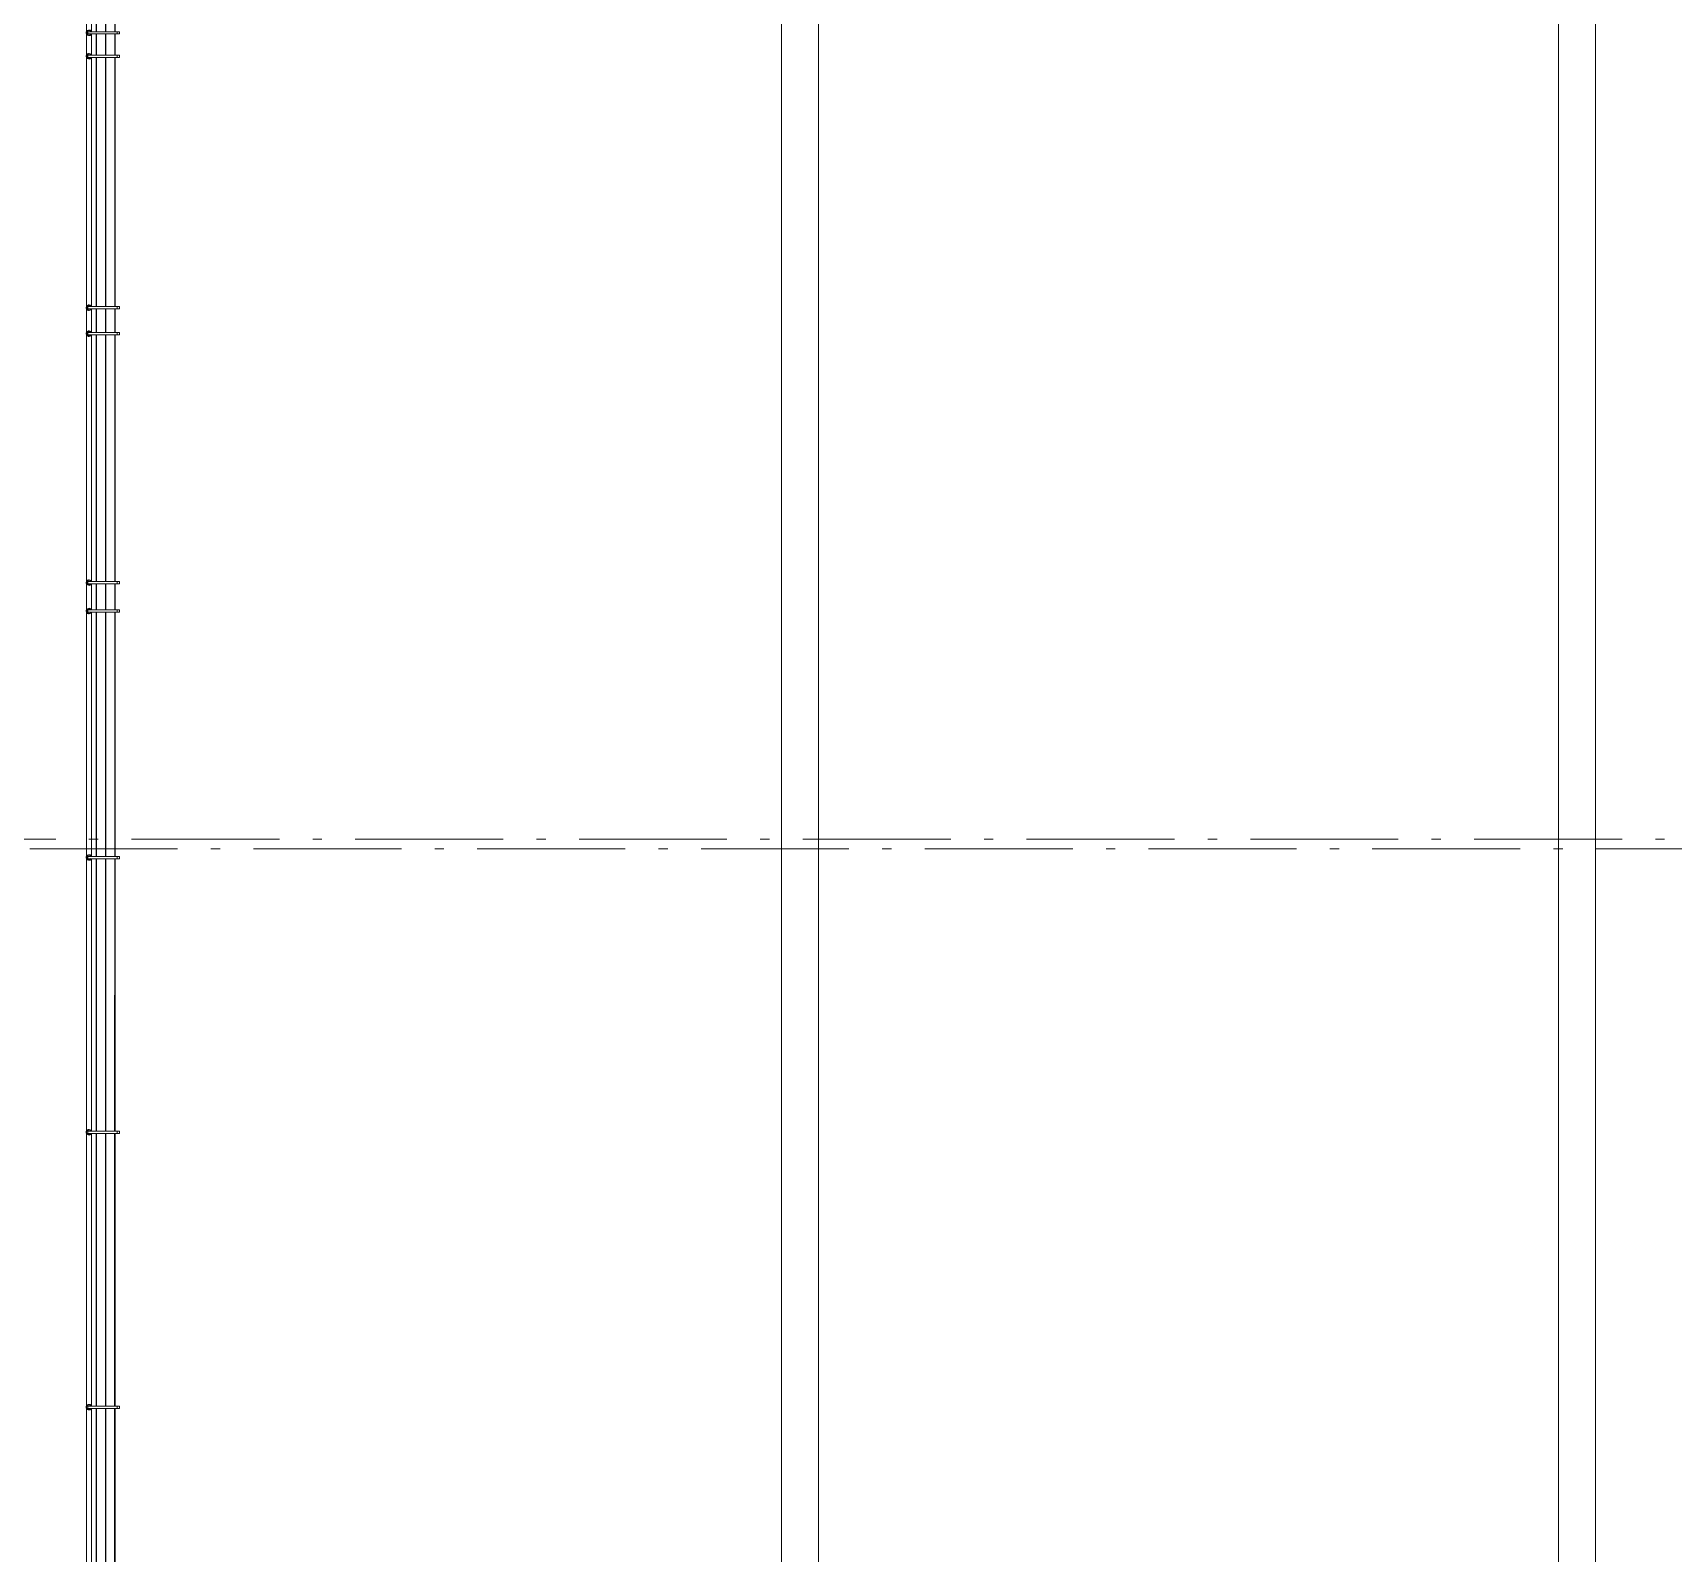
# Model space of a CAD drawing. Header units: metres. Extents: x -55 to 260, y -121 to 64.
# Drawn here: x -33.79 to -16.05, y -7.62 to 8.82 of the extents above; entities that cross this region are included whole.
import ezdxf

# ---------------------------------------------------------------- set-up
doc = ezdxf.new("R2010")
doc.units = ezdxf.units.M
doc.linetypes.add('01_Grid', pattern=[2.32, 1.6, -0.36, 0, -0.36])
for name, color, linetype, lineweight in [('0-1', 7, 'Continuous', 5), ('03EJES-1', 1, '01_Grid', 5), ('46BANQ-1', 253, 'Continuous', 5), ('55BARANDAL-1', 253, 'Continuous', 5), ('70LINEA-1', 254, 'Continuous', 5)]:
    doc.layers.add(name, color=color, linetype=linetype, lineweight=lineweight)

# ---------------------------------------------------------------- blocks, each defined once
blk = doc.blocks.new('Railing - Wire Post - Chainlink 2-V248-A1 _ A700')
at = {"layer": '55BARANDAL-1'}
for p, q in [((-0.331, 0.013), (-0.331, -0.012)), ((-0.331, 0.013), (-0.317, 0.013)), ((-0.317, 0.013), (-0.311, 0.013)), ((-0.311, 0.013), (-0.304, 0.013)), ((-0.304, 0.013), (-0.304, -0.012)), ((0.013, 0.013), (-0.304, 0.013)), ((0.013, -0.012), (0.013, 0.013)), ((-0.331, -0.012), (-0.317, -0.012)), ((-0.317, -0.012), (-0.311, -0.012)), ((-0.311, -0.012), (-0.304, -0.012)), ((0.013, -0.012), (-0.304, -0.012))]:
    blk.add_line(p, q, dxfattribs=at)
for radius, start, end in [(0.0301, 206.3748, 2.2872), (0.0301, 206.3748, 2.2872), (0.0301, 2.2872, 148.7371), (0.0301, 2.2872, 148.7371), (0.0251, 0, 150), (0.0251, 0, 150), (0.0251, 210, 0), (0.0251, 210, 0), (0.0251, 90, 148.3274), (0.0251, 270, 90), (0.0301, 336.8856, 2.2872), (0.0301, 336.8856, 2.2872), (0.0301, 336.8856, 2.2872), (0.0301, 336.8856, 2.2872), (0.0301, 336.8856, 2.2872), (0.0301, 336.8856, 2.2872), (0.0301, 336.8856, 2.2872), (0.0301, 336.8856, 2.2872), (0.0301, 336.8856, 2.2872), (0.0301, 336.8856, 2.2872), (0.0301, 2.2872, 16.9322), (0.0301, 2.2872, 16.9322), (0.0301, 2.2872, 16.9322), (0.0301, 2.2872, 16.9322), (0.0301, 2.2872, 16.9322), (0.0301, 2.2872, 16.9322), (0.0301, 2.2872, 16.9322), (0.0301, 2.2872, 16.9322), (0.0301, 2.2872, 16.9322), (0.0301, 2.2872, 16.9322), (0.0251, 211.6726, 270)]:
    blk.add_arc((0, 0), radius, start, end, dxfattribs=at)
blk = doc.blocks.new('Railing - Wire Post - Chainlink 2-V250-A1 _ A700')
at = {"layer": '55BARANDAL-1'}
for p, q in [((-0.331, 0.013), (-0.331, -0.013)), ((-0.331, 0.013), (-0.317, 0.013)), ((-0.317, 0.013), (-0.311, 0.013)), ((-0.311, 0.013), (-0.304, 0.013)), ((-0.304, 0.013), (-0.304, -0.013)), ((0.013, 0.013), (-0.304, 0.013)), ((0.013, -0.013), (0.013, 0.013)), ((-0.331, -0.013), (-0.317, -0.013)), ((-0.317, -0.013), (-0.311, -0.013)), ((-0.311, -0.013), (-0.304, -0.013)), ((0.013, -0.013), (-0.304, -0.013))]:
    blk.add_line(p, q, dxfattribs=at)
for radius, start, end in [(0.0301, 206.3748, 2.2872), (0.0301, 206.3748, 2.2872), (0.0301, 2.2872, 148.7371), (0.0301, 2.2872, 148.7371), (0.0251, 0, 150), (0.0251, 90, 150), (0.0251, 210, 0), (0.0251, 90, 148.3274), (0.0251, 270, 90), (0.0251, 0, 75), (0.0251, 285, 0), (0.0301, 336.8856, 2.2872), (0.0301, 336.8856, 2.2872), (0.0301, 336.8856, 2.2872), (0.0301, 336.8856, 2.2872), (0.0301, 336.8856, 2.2872), (0.0301, 336.8856, 2.2872), (0.0301, 336.8856, 2.2872), (0.0301, 336.8856, 2.2872), (0.0301, 336.8856, 2.2872), (0.0301, 336.8856, 2.2872), (0.0301, 2.2872, 16.9322), (0.0301, 2.2872, 16.9322), (0.0301, 2.2872, 16.9322), (0.0301, 2.2872, 16.9322), (0.0301, 2.2872, 16.9322), (0.0301, 2.2872, 16.9322), (0.0301, 2.2872, 16.9322), (0.0301, 2.2872, 16.9322), (0.0301, 2.2872, 16.9322), (0.0301, 2.2872, 16.9322), (0.0251, 210, 270), (0.0251, 211.6726, 270)]:
    blk.add_arc((0, 0), radius, start, end, dxfattribs=at)
blk = doc.blocks.new('Railing - Railing-7508387-A1 _ A700')
at = {"layer": '55BARANDAL-1'}
for p, q in [((-33.209, 20.714), (-33.216, -101.171)), ((-33.154, 8.582), (-33.154, 8.81)), ((-33.104, 8.81), (-33.104, 8.582)), ((-33.1, 8.582), (-33.1, 8.81)), ((-33.004, 8.81), (-33.004, 8.582)), ((-33, 8.582), (-33, 8.81)), ((-32.904, 8.81), (-32.904, 8.582)), ((-32.9, 8.582), (-32.9, 8.81)), ((-33.155, 5.863), (-33.154, 8.557)), ((-33.104, 8.557), (-33.104, 5.863)), ((-33.1, 5.863), (-33.1, 8.557)), ((-33.004, 8.557), (-33.004, 5.863)), ((-33, 5.863), (-33, 8.557)), ((-32.904, 8.557), (-32.904, 5.863)), ((-32.9, 5.863), (-32.9, 8.557)), ((-33.155, 5.582), (-33.155, 5.838)), ((-33.104, 5.838), (-33.104, 5.582)), ((-33.1, 5.582), (-33.1, 5.838)), ((-33.004, 5.838), (-33.004, 5.582)), ((-33, 5.582), (-33, 5.838)), ((-32.904, 5.838), (-32.904, 5.582)), ((-32.9, 5.582), (-32.9, 5.838)), ((-33.155, 2.89), (-33.155, 5.557)), ((-33.104, 5.557), (-33.104, 2.89)), ((-33.1, 2.89), (-33.1, 5.557)), ((-33.004, 5.557), (-33.004, 2.89)), ((-33, 2.89), (-33, 5.557)), ((-32.904, 5.557), (-32.904, 2.89)), ((-32.9, 2.89), (-32.9, 5.557)), ((-33.155, 2.582), (-33.155, 2.865)), ((-33.104, 2.865), (-33.104, 2.582)), ((-33.1, 2.582), (-33.1, 2.865)), ((-33.004, 2.865), (-33.004, 2.582)), ((-33, 2.582), (-33, 2.865)), ((-32.904, 2.865), (-32.904, 2.582)), ((-32.9, 2.582), (-32.9, 2.865)), ((-33.155, -0.083), (-33.155, 2.557)), ((-33.104, 2.557), (-33.104, -0.083)), ((-33.1, -0.083), (-33.1, 2.557)), ((-33.004, 2.557), (-33.004, -0.083)), ((-33, -0.083), (-33, 2.557)), ((-32.904, 2.557), (-32.904, -0.083)), ((-32.9, -0.083), (-32.9, 2.557)), ((-33.155, -3.056), (-33.155, -0.108)), ((-33.104, -0.108), (-33.105, -3.056)), ((-33.101, -3.056), (-33.1, -0.108)), ((-33.004, -0.108), (-33.005, -3.056)), ((-33.001, -3.056), (-33, -0.108)), ((-32.904, -0.108), (-32.905, -3.056)), ((-32.901, -3.056), (-32.9, -0.108)), ((-33.155, -6.029), (-33.155, -3.081)), ((-33.105, -3.081), (-33.105, -6.029)), ((-33.101, -6.029), (-33.101, -3.081)), ((-33.005, -3.081), (-33.005, -6.029)), ((-33.001, -6.029), (-33.001, -3.081)), ((-32.905, -3.081), (-32.905, -6.029)), ((-32.901, -6.029), (-32.901, -3.081)), ((-33.155, -9.001), (-33.155, -6.054)), ((-33.105, -6.054), (-33.105, -9.001)), ((-33.101, -9.001), (-33.101, -6.054)), ((-33.005, -6.054), (-33.005, -9.001)), ((-33.001, -9.001), (-33.001, -6.054)), ((-32.905, -6.054), (-32.905, -9.001)), ((-32.901, -9.001), (-32.901, -6.054))]:
    blk.add_line(p, q, dxfattribs=at)
at = {"rotation": 179.9966738660688}
for name, p in [('Railing - Wire Post - Chainlink 2-V248-A1 _ A700', (-33.182, 8.823)), ('Railing - Wire Post - Chainlink 2-V250-A1 _ A700', (-33.182, 5.85)), ('Railing - Wire Post - Chainlink 2-V248-A1 _ A700', (-33.182, 2.877)), ('Railing - Wire Post - Chainlink 2-V248-A1 _ A700', (-33.182, -0.096)), ('Railing - Wire Post - Chainlink 2-V248-A1 _ A700', (-33.183, -3.068)), ('Railing - Wire Post - Chainlink 2-V248-A1 _ A700', (-33.183, -6.041))]:
    blk.add_blockref(name, p, dxfattribs=at)
blk = doc.blocks.new('Railing - Wire Post - Chainlink-V253-A1 _ A700')
at = {"layer": '55BARANDAL-1'}
for p, q in [((-0.331, 0.013), (-0.331, -0.012)), ((-0.331, 0.013), (-0.317, 0.013)), ((-0.317, 0.013), (-0.311, 0.013)), ((-0.311, 0.013), (-0.304, 0.013)), ((-0.304, 0.013), (-0.304, -0.012)), ((0.013, 0.013), (-0.304, 0.013)), ((0.013, -0.012), (0.013, 0.013)), ((-0.331, -0.012), (-0.317, -0.012)), ((-0.317, -0.012), (-0.311, -0.012)), ((-0.311, -0.012), (-0.304, -0.012)), ((0.013, -0.012), (-0.304, -0.012))]:
    blk.add_line(p, q, dxfattribs=at)
for radius, start, end in [(0.0301, 206.3748, 2.2872), (0.0301, 206.3748, 2.2872), (0.0301, 2.2872, 148.7371), (0.0301, 2.2872, 148.7371), (0.0251, 0, 150), (0.0251, 90, 150), (0.0251, 210, 0), (0.0251, 90, 148.3274), (0.0251, 270, 90), (0.0251, 0, 75), (0.0251, 285, 0), (0.0301, 336.8856, 2.2872), (0.0301, 336.8856, 2.2872), (0.0301, 336.8856, 2.2872), (0.0301, 336.8856, 2.2872), (0.0301, 336.8856, 2.2872), (0.0301, 336.8856, 2.2872), (0.0301, 336.8856, 2.2872), (0.0301, 336.8856, 2.2872), (0.0301, 336.8856, 2.2872), (0.0301, 336.8856, 2.2872), (0.0301, 2.2872, 16.9322), (0.0301, 2.2872, 16.9322), (0.0301, 2.2872, 16.9322), (0.0301, 2.2872, 16.9322), (0.0301, 2.2872, 16.9322), (0.0301, 2.2872, 16.9322), (0.0301, 2.2872, 16.9322), (0.0301, 2.2872, 16.9322), (0.0301, 2.2872, 16.9322), (0.0301, 2.2872, 16.9322), (0.0251, 210, 270), (0.0251, 211.6726, 270)]:
    blk.add_arc((0, 0), radius, start, end, dxfattribs=at)
blk = doc.blocks.new('Railing - Wire Post - Chainlink-V254-A1 _ A700')
at = {"layer": '55BARANDAL-1'}
for p, q in [((-0.331, 0.013), (-0.331, -0.013)), ((-0.331, 0.013), (-0.317, 0.013)), ((-0.317, 0.013), (-0.311, 0.013)), ((-0.311, 0.013), (-0.304, 0.013)), ((-0.304, 0.013), (-0.304, -0.013)), ((0.013, 0.013), (-0.304, 0.013)), ((0.013, -0.013), (0.013, 0.013)), ((-0.331, -0.013), (-0.317, -0.013)), ((-0.317, -0.013), (-0.311, -0.013)), ((-0.311, -0.013), (-0.304, -0.013)), ((0.013, -0.013), (-0.304, -0.013))]:
    blk.add_line(p, q, dxfattribs=at)
for radius, start, end in [(0.0301, 206.3748, 2.2872), (0.0301, 206.3748, 2.2872), (0.0301, 2.2872, 148.7371), (0.0301, 2.2872, 148.7371), (0.0251, 0, 150), (0.0251, 106.6162, 150), (0.0251, 210, 0), (0.0251, 90, 148.3274), (0.0251, 90, 105), (0.0251, 270, 90), (0.0251, 0, 81.5509), (0.0251, 285, 0), (0.0301, 336.8856, 2.2872), (0.0301, 336.8856, 2.2872), (0.0301, 336.8856, 2.2872), (0.0301, 336.8856, 2.2872), (0.0301, 336.8856, 2.2872), (0.0301, 336.8856, 2.2872), (0.0301, 336.8856, 2.2872), (0.0301, 336.8856, 2.2872), (0.0301, 336.8856, 2.2872), (0.0301, 336.8856, 2.2872), (0.0301, 2.2872, 16.9322), (0.0301, 2.2872, 16.9322), (0.0301, 2.2872, 16.9322), (0.0301, 2.2872, 16.9322), (0.0301, 2.2872, 16.9322), (0.0301, 2.2872, 16.9322), (0.0301, 2.2872, 16.9322), (0.0301, 2.2872, 16.9322), (0.0301, 2.2872, 16.9322), (0.0301, 2.2872, 16.9322), (0.0251, 210, 270), (0.0251, 211.6726, 270)]:
    blk.add_arc((0, 0), radius, start, end, dxfattribs=at)
blk = doc.blocks.new('Railing - Railing-7670011-A1 _ A700')
at = {"layer": '55BARANDAL-1'}
for p, q in [((-33.209, 8.569), (-33.21, 5.569)), ((-33.155, 5.863), (-33.154, 8.557)), ((-33.104, 8.557), (-33.104, 5.863)), ((-33.1, 5.863), (-33.1, 8.557)), ((-33.004, 8.557), (-33.004, 5.863)), ((-33, 5.863), (-33, 8.557)), ((-32.904, 8.557), (-32.904, 5.863)), ((-32.9, 5.863), (-32.9, 8.557)), ((-33.155, 5.582), (-33.155, 5.838)), ((-33.104, 5.838), (-33.104, 5.582)), ((-33.1, 5.582), (-33.1, 5.838)), ((-33.004, 5.838), (-33.004, 5.582)), ((-33, 5.582), (-33, 5.838)), ((-32.904, 5.838), (-32.904, 5.582)), ((-32.9, 5.582), (-32.9, 5.838))]:
    blk.add_line(p, q, dxfattribs=at)
at = {"layer": '55BARANDAL-1', "flags": 128}
for points in [[(-33.209, 8.569), (-33.208, 8.569), (-33.206, 8.569)], [(-33.206, 5.569), (-33.209, 5.569), (-33.21, 5.569)]]:
    blk.add_lwpolyline(points, dxfattribs=at)
at = {"extrusion": (0, 0, -1), "zscale": -1, "rotation": 0.003326133931232234}
for name, p in [('Railing - Wire Post - Chainlink-V253-A1 _ A700', (33.182, 8.569)), ('Railing - Wire Post - Chainlink-V254-A1 _ A700', (33.182, 5.569))]:
    blk.add_blockref(name, p, dxfattribs=at)
blk = doc.blocks.new('Railing - Wire Post - Chainlink-V255-A1 _ A700')
at = {"layer": '55BARANDAL-1'}
for p, q in [((-0.331, 0.013), (-0.331, -0.013)), ((-0.331, 0.013), (-0.317, 0.013)), ((-0.317, 0.013), (-0.311, 0.013)), ((-0.311, 0.013), (-0.304, 0.013)), ((-0.304, 0.013), (-0.304, -0.013)), ((0.013, 0.013), (-0.304, 0.013)), ((0.013, -0.013), (0.013, 0.013)), ((-0.331, -0.013), (-0.317, -0.013)), ((-0.317, -0.013), (-0.311, -0.013)), ((-0.311, -0.013), (-0.304, -0.013)), ((0.013, -0.013), (-0.304, -0.013))]:
    blk.add_line(p, q, dxfattribs=at)
for radius, start, end in [(0.0301, 206.3748, 2.2872), (0.0301, 206.3748, 2.2872), (0.0301, 2.2872, 148.7371), (0.0301, 2.2872, 148.7371), (0.0251, 0, 150), (0.0251, 90, 150), (0.0251, 210, 0), (0.0251, 90, 148.3274), (0.0251, 270, 90), (0.0251, 0, 75), (0.0251, 285, 0), (0.0301, 336.8856, 2.2872), (0.0301, 336.8856, 2.2872), (0.0301, 336.8856, 2.2872), (0.0301, 336.8856, 2.2872), (0.0301, 336.8856, 2.2872), (0.0301, 336.8856, 2.2872), (0.0301, 336.8856, 2.2872), (0.0301, 336.8856, 2.2872), (0.0301, 336.8856, 2.2872), (0.0301, 336.8856, 2.2872), (0.0301, 2.2872, 16.9322), (0.0301, 2.2872, 16.9322), (0.0301, 2.2872, 16.9322), (0.0301, 2.2872, 16.9322), (0.0301, 2.2872, 16.9322), (0.0301, 2.2872, 16.9322), (0.0301, 2.2872, 16.9322), (0.0301, 2.2872, 16.9322), (0.0301, 2.2872, 16.9322), (0.0301, 2.2872, 16.9322), (0.0251, 210, 270), (0.0251, 211.6726, 270)]:
    blk.add_arc((0, 0), radius, start, end, dxfattribs=at)
blk = doc.blocks.new('Railing - Railing-7670156-A1 _ A700')
at = {"layer": '55BARANDAL-1'}
for p, q in [((-33.209, 11.569), (-33.209, 8.569)), ((-33.154, 8.835), (-33.154, 11.557)), ((-33.104, 11.557), (-33.104, 8.835)), ((-33.1, 8.835), (-33.1, 11.557)), ((-33.004, 11.557), (-33.004, 8.835)), ((-33, 8.835), (-33, 11.557)), ((-32.904, 11.557), (-32.904, 8.835)), ((-32.9, 8.835), (-32.9, 11.557)), ((-33.154, 8.582), (-33.154, 8.81)), ((-33.104, 8.81), (-33.104, 8.582)), ((-33.1, 8.582), (-33.1, 8.81)), ((-33.004, 8.81), (-33.004, 8.582)), ((-33, 8.582), (-33, 8.81)), ((-32.904, 8.81), (-32.904, 8.582)), ((-32.9, 8.582), (-32.9, 8.81))]:
    blk.add_line(p, q, dxfattribs=at)
at = {"layer": '55BARANDAL-1', "flags": 128}
for points in [[(-33.209, 11.569), (-33.208, 11.569), (-33.206, 11.569)], [(-33.206, 8.569), (-33.208, 8.569), (-33.209, 8.569)]]:
    blk.add_lwpolyline(points, dxfattribs=at)
at = {"extrusion": (0, 0, -1), "zscale": -1, "rotation": 0.003326133931232234}
for name, p in [('Railing - Wire Post - Chainlink-V253-A1 _ A700', (33.182, 11.569)), ('Railing - Wire Post - Chainlink-V255-A1 _ A700', (33.182, 8.569))]:
    blk.add_blockref(name, p, dxfattribs=at)
blk = doc.blocks.new('Railing - Railing-7670190-A1 _ A700')
at = {"layer": '55BARANDAL-1'}
for p, q in [((-33.209, 8.569), (-33.21, 5.569)), ((-33.155, 5.863), (-33.154, 8.557)), ((-33.104, 8.557), (-33.104, 5.863)), ((-33.1, 5.863), (-33.1, 8.557)), ((-33.004, 8.557), (-33.004, 5.863)), ((-33, 5.863), (-33, 8.557)), ((-32.904, 8.557), (-32.904, 5.863)), ((-32.9, 5.863), (-32.9, 8.557)), ((-33.155, 5.582), (-33.155, 5.838)), ((-33.104, 5.838), (-33.104, 5.582)), ((-33.1, 5.582), (-33.1, 5.838)), ((-33.004, 5.838), (-33.004, 5.582)), ((-33, 5.582), (-33, 5.838)), ((-32.904, 5.838), (-32.904, 5.582)), ((-32.9, 5.582), (-32.9, 5.838))]:
    blk.add_line(p, q, dxfattribs=at)
at = {"layer": '55BARANDAL-1', "flags": 128}
for points in [[(-33.209, 8.569), (-33.208, 8.569), (-33.206, 8.569)], [(-33.206, 5.569), (-33.209, 5.569), (-33.21, 5.569)]]:
    blk.add_lwpolyline(points, dxfattribs=at)
at = {"extrusion": (0, 0, -1), "zscale": -1, "rotation": 0.003326133931232234}
for name, p in [('Railing - Wire Post - Chainlink-V253-A1 _ A700', (33.182, 8.569)), ('Railing - Wire Post - Chainlink-V254-A1 _ A700', (33.182, 5.569))]:
    blk.add_blockref(name, p, dxfattribs=at)
blk = doc.blocks.new('Railing - Wire Post - Chainlink-V259-A1 _ A700')
at = {"layer": '55BARANDAL-1'}
for p, q in [((-0.331, 0.012), (-0.317, 0.012)), ((-0.331, 0.012), (-0.331, -0.013)), ((-0.317, 0.012), (-0.311, 0.012)), ((-0.311, 0.012), (-0.304, 0.012)), ((-0.304, 0.012), (-0.304, -0.013)), ((0.013, 0.012), (-0.304, 0.012)), ((0.013, -0.013), (0.013, 0.012)), ((-0.331, -0.013), (-0.317, -0.013)), ((-0.317, -0.013), (-0.311, -0.013)), ((-0.311, -0.013), (-0.304, -0.013)), ((0.013, -0.013), (-0.304, -0.013))]:
    blk.add_line(p, q, dxfattribs=at)
for radius, start, end in [(0.0301, 206.3748, 2.2872), (0.0301, 206.3748, 2.2872), (0.0301, 2.2872, 148.7371), (0.0301, 2.2872, 148.7371), (0.0251, 0, 150), (0.0251, 106.6162, 150), (0.0251, 210, 0), (0.0251, 90, 148.3274), (0.0251, 90, 105), (0.0251, 270, 90), (0.0251, 0, 81.5509), (0.0251, 285, 0), (0.0301, 336.8856, 2.2872), (0.0301, 336.8856, 2.2872), (0.0301, 336.8856, 2.2872), (0.0301, 336.8856, 2.2872), (0.0301, 336.8856, 2.2872), (0.0301, 336.8856, 2.2872), (0.0301, 336.8856, 2.2872), (0.0301, 336.8856, 2.2872), (0.0301, 336.8856, 2.2872), (0.0301, 336.8856, 2.2872), (0.0301, 2.2872, 16.9322), (0.0301, 2.2872, 16.9322), (0.0301, 2.2872, 16.9322), (0.0301, 2.2872, 16.9322), (0.0301, 2.2872, 16.9322), (0.0301, 2.2872, 16.9322), (0.0301, 2.2872, 16.9322), (0.0301, 2.2872, 16.9322), (0.0301, 2.2872, 16.9322), (0.0301, 2.2872, 16.9322), (0.0251, 210, 270), (0.0251, 211.6726, 270)]:
    blk.add_arc((0, 0), radius, start, end, dxfattribs=at)
blk = doc.blocks.new('Railing - Wire Post - Chainlink-V260-A1 _ A700')
at = {"layer": '55BARANDAL-1'}
for p, q in [((-0.331, 0.013), (-0.331, -0.013)), ((-0.331, 0.013), (-0.317, 0.013)), ((-0.317, 0.013), (-0.311, 0.013)), ((-0.311, 0.013), (-0.304, 0.013)), ((-0.304, 0.013), (-0.304, -0.013)), ((0.013, 0.013), (-0.304, 0.013)), ((0.013, -0.013), (0.013, 0.013)), ((-0.331, -0.013), (-0.317, -0.013)), ((-0.317, -0.013), (-0.311, -0.013)), ((-0.311, -0.013), (-0.304, -0.013)), ((0.013, -0.013), (-0.304, -0.013))]:
    blk.add_line(p, q, dxfattribs=at)
for radius, start, end in [(0.0301, 206.3748, 2.2872), (0.0301, 206.3748, 2.2872), (0.0301, 2.2872, 148.7371), (0.0301, 2.2872, 148.7371), (0.0251, 0, 150), (0.0251, 0, 150), (0.0251, 210, 0), (0.0251, 210, 0), (0.0251, 90, 148.3274), (0.0251, 270, 90), (0.0301, 336.8856, 2.2872), (0.0301, 336.8856, 2.2872), (0.0301, 336.8856, 2.2872), (0.0301, 336.8856, 2.2872), (0.0301, 336.8856, 2.2872), (0.0301, 336.8856, 2.2872), (0.0301, 336.8856, 2.2872), (0.0301, 336.8856, 2.2872), (0.0301, 336.8856, 2.2872), (0.0301, 336.8856, 2.2872), (0.0301, 2.2872, 16.9322), (0.0301, 2.2872, 16.9322), (0.0301, 2.2872, 16.9322), (0.0301, 2.2872, 16.9322), (0.0301, 2.2872, 16.9322), (0.0301, 2.2872, 16.9322), (0.0301, 2.2872, 16.9322), (0.0301, 2.2872, 16.9322), (0.0301, 2.2872, 16.9322), (0.0301, 2.2872, 16.9322), (0.0251, 211.6726, 270)]:
    blk.add_arc((0, 0), radius, start, end, dxfattribs=at)
blk = doc.blocks.new('Railing - Railing-7670521-A1 _ A700')
at = {"layer": '55BARANDAL-1'}
for p, q in [((-33.21, 5.569), (-33.21, 2.569)), ((-33.155, 2.89), (-33.155, 5.557)), ((-33.104, 5.557), (-33.104, 2.89)), ((-33.1, 2.89), (-33.1, 5.557)), ((-33.004, 5.557), (-33.004, 2.89)), ((-33, 2.89), (-33, 5.557)), ((-32.904, 5.557), (-32.904, 2.89)), ((-32.9, 2.89), (-32.9, 5.557)), ((-33.155, 2.582), (-33.155, 2.865)), ((-33.104, 2.865), (-33.104, 2.582)), ((-33.1, 2.582), (-33.1, 2.865)), ((-33.004, 2.865), (-33.004, 2.582)), ((-33, 2.582), (-33, 2.865)), ((-32.904, 2.865), (-32.904, 2.582)), ((-32.9, 2.582), (-32.9, 2.865))]:
    blk.add_line(p, q, dxfattribs=at)
at = {"layer": '55BARANDAL-1', "flags": 128}
for points in [[(-33.21, 5.569), (-33.209, 5.569), (-33.206, 5.569)], [(-33.206, 2.569), (-33.209, 2.569), (-33.21, 2.569)]]:
    blk.add_lwpolyline(points, dxfattribs=at)
at = {"extrusion": (0, 0, -1), "zscale": -1, "rotation": 0.003326133931232234}
for name, p in [('Railing - Wire Post - Chainlink-V259-A1 _ A700', (33.182, 5.569)), ('Railing - Wire Post - Chainlink-V260-A1 _ A700', (33.182, 2.569))]:
    blk.add_blockref(name, p, dxfattribs=at)
blk = doc.blocks.new('22011_AR_rvt-1-A1 _ A700')
at = {"layer": '46BANQ-1'}
for p, q in [((-25.692, 20.749), (-25.692, -99.36)), ((-25.292, 0.34), (-25.292, 10.34)), ((-17.292, 10.34), (-17.292, 0.34)), ((-25.292, -9.66), (-25.292, 0.34)), ((-17.292, 0.34), (-17.292, -9.66))]:
    blk.add_line(p, q, dxfattribs=at)
at = {"layer": '70LINEA-1'}
blk.add_line((-16.892, -27.353), (-16.892, 20.453), dxfattribs=at)
at = {"layer": '55BARANDAL-1'}
for name in ['Railing - Railing-7508387-A1 _ A700', 'Railing - Railing-7670156-A1 _ A700', 'Railing - Railing-7670011-A1 _ A700', 'Railing - Railing-7670190-A1 _ A700', 'Railing - Railing-7670521-A1 _ A700']:
    blk.add_blockref(name, (0, 0), dxfattribs=at)
blk = doc.blocks.new('Railing - Wire Post - Chainlink 2-V633-A1 _ A700')
at = {"layer": '55BARANDAL-1'}
for p, q in [((-0.331, 0.013), (-0.331, -0.012)), ((-0.331, 0.013), (-0.323, 0.013)), ((-0.323, 0.013), (-0.317, 0.013)), ((-0.317, 0.013), (-0.311, 0.013)), ((-0.311, 0.013), (-0.304, 0.013)), ((-0.304, 0.013), (-0.304, -0.012)), ((0.013, 0.013), (-0.304, 0.013)), ((0.013, -0.012), (0.013, 0.013)), ((-0.331, -0.012), (-0.323, -0.012)), ((-0.323, -0.012), (-0.317, -0.012)), ((-0.317, -0.012), (-0.311, -0.012)), ((-0.311, -0.012), (-0.304, -0.012)), ((0.013, -0.012), (-0.304, -0.012))]:
    blk.add_line(p, q, dxfattribs=at)
for radius, start, end in [(0.0301, 206.3748, 2.2872), (0.0301, 206.3748, 2.2872), (0.0301, 2.2872, 148.7371), (0.0301, 2.2872, 148.7371), (0.0251, 0, 150), (0.0251, 0, 150), (0.0251, 210, 0), (0.0251, 210, 0), (0.0251, 90, 148.3274), (0.0251, 270, 90), (0.0301, 336.8856, 2.2872), (0.0301, 336.8856, 2.2872), (0.0301, 336.8856, 2.2872), (0.0301, 336.8856, 2.2872), (0.0301, 336.8856, 2.2872), (0.0301, 336.8856, 2.2872), (0.0301, 336.8856, 2.2872), (0.0301, 336.8856, 2.2872), (0.0301, 336.8856, 2.2872), (0.0301, 336.8856, 2.2872), (0.0301, 2.2872, 16.9322), (0.0301, 2.2872, 16.9322), (0.0301, 2.2872, 16.9322), (0.0301, 2.2872, 16.9322), (0.0301, 2.2872, 16.9322), (0.0301, 2.2872, 16.9322), (0.0301, 2.2872, 16.9322), (0.0301, 2.2872, 16.9322), (0.0301, 2.2872, 16.9322), (0.0301, 2.2872, 16.9322), (0.0251, 211.6726, 270)]:
    blk.add_arc((0, 0), radius, start, end, dxfattribs=at)
blk = doc.blocks.new('Railing - Wire Post - Chainlink 2-V635-A1 _ A700')
at = {"layer": '55BARANDAL-1'}
for p, q in [((-0.331, 0.013), (-0.331, -0.012)), ((-0.331, 0.013), (-0.323, 0.013)), ((-0.323, 0.013), (-0.317, 0.013)), ((-0.317, 0.013), (-0.311, 0.013)), ((-0.311, 0.013), (-0.304, 0.013)), ((-0.304, 0.013), (-0.304, -0.012)), ((0.013, 0.013), (-0.304, 0.013)), ((0.013, -0.012), (0.013, 0.013)), ((-0.331, -0.012), (-0.323, -0.012)), ((-0.323, -0.012), (-0.317, -0.012)), ((-0.317, -0.012), (-0.311, -0.012)), ((-0.311, -0.012), (-0.304, -0.012)), ((0.013, -0.012), (-0.304, -0.012))]:
    blk.add_line(p, q, dxfattribs=at)
for radius, start, end in [(0.0301, 206.3748, 2.2872), (0.0301, 206.3748, 2.2872), (0.0301, 2.2872, 148.7371), (0.0301, 2.2872, 148.7371), (0.0251, 0, 150), (0.0251, 90, 150), (0.0251, 210, 0), (0.0251, 90, 148.3274), (0.0251, 270, 90), (0.0251, 0, 75), (0.0251, 285, 0), (0.0301, 336.8856, 2.2872), (0.0301, 336.8856, 2.2872), (0.0301, 336.8856, 2.2872), (0.0301, 336.8856, 2.2872), (0.0301, 336.8856, 2.2872), (0.0301, 336.8856, 2.2872), (0.0301, 336.8856, 2.2872), (0.0301, 336.8856, 2.2872), (0.0301, 336.8856, 2.2872), (0.0301, 336.8856, 2.2872), (0.0301, 2.2872, 16.9322), (0.0301, 2.2872, 16.9322), (0.0301, 2.2872, 16.9322), (0.0301, 2.2872, 16.9322), (0.0301, 2.2872, 16.9322), (0.0301, 2.2872, 16.9322), (0.0301, 2.2872, 16.9322), (0.0301, 2.2872, 16.9322), (0.0301, 2.2872, 16.9322), (0.0301, 2.2872, 16.9322), (0.0251, 210, 270), (0.0251, 211.6726, 270)]:
    blk.add_arc((0, 0), radius, start, end, dxfattribs=at)
blk = doc.blocks.new('Railing - Railing-V636-A1 _ A700')
at = {"layer": '55BARANDAL-1'}
for p, q in [((-33.209, 20.714), (-33.216, -101.171)), ((-33.154, 8.582), (-33.154, 8.81)), ((-33.104, 8.81), (-33.104, 8.582)), ((-33.1, 8.582), (-33.1, 8.81)), ((-33.004, 8.81), (-33.004, 8.582)), ((-33, 8.582), (-33, 8.81)), ((-32.904, 8.81), (-32.904, 8.582)), ((-32.9, 8.582), (-32.9, 8.81)), ((-33.155, 5.863), (-33.154, 8.557)), ((-33.104, 8.557), (-33.104, 5.863)), ((-33.1, 5.863), (-33.1, 8.557)), ((-33.004, 8.557), (-33.004, 5.863)), ((-33, 5.863), (-33, 8.557)), ((-32.904, 8.557), (-32.904, 5.863)), ((-32.9, 5.863), (-32.9, 8.557)), ((-33.155, 5.582), (-33.155, 5.838)), ((-33.104, 5.838), (-33.104, 5.582)), ((-33.1, 5.582), (-33.1, 5.838)), ((-33.004, 5.838), (-33.004, 5.582)), ((-33, 5.582), (-33, 5.838)), ((-32.904, 5.838), (-32.904, 5.582)), ((-32.9, 5.582), (-32.9, 5.838)), ((-33.155, 2.89), (-33.155, 5.557)), ((-33.104, 5.557), (-33.104, 2.89)), ((-33.1, 2.89), (-33.1, 5.557)), ((-33.004, 5.557), (-33.004, 2.89)), ((-33, 2.89), (-33, 5.557)), ((-32.904, 5.557), (-32.904, 2.89)), ((-32.9, 2.89), (-32.9, 5.557)), ((-33.155, 2.582), (-33.155, 2.865)), ((-33.104, 2.865), (-33.104, 2.582)), ((-33.1, 2.582), (-33.1, 2.865)), ((-33.004, 2.865), (-33.004, 2.582)), ((-33, 2.582), (-33, 2.865)), ((-32.904, 2.865), (-32.904, 2.582)), ((-32.9, 2.582), (-32.9, 2.865)), ((-33.155, -0.083), (-33.155, 2.557)), ((-33.104, 2.557), (-33.104, -0.083)), ((-33.1, -0.083), (-33.1, 2.557)), ((-33.004, 2.557), (-33.004, -0.083)), ((-33, -0.083), (-33, 2.557)), ((-32.904, 2.557), (-32.904, -0.083)), ((-32.9, -0.083), (-32.9, 2.557)), ((-33.155, -3.056), (-33.155, -0.108)), ((-33.104, -0.108), (-33.105, -3.056)), ((-33.101, -3.056), (-33.1, -0.108)), ((-33.004, -0.108), (-33.005, -3.056)), ((-33.001, -3.056), (-33, -0.108)), ((-32.904, -0.108), (-32.905, -3.056)), ((-32.901, -3.056), (-32.9, -0.108)), ((-33.155, -6.029), (-33.155, -3.081)), ((-33.105, -3.081), (-33.105, -6.029)), ((-33.101, -6.029), (-33.101, -3.081)), ((-33.005, -3.081), (-33.005, -6.029)), ((-33.001, -6.029), (-33.001, -3.081)), ((-32.905, -3.081), (-32.905, -6.029)), ((-32.901, -6.029), (-32.901, -3.081)), ((-33.155, -9.001), (-33.155, -6.054)), ((-33.105, -6.054), (-33.105, -9.001)), ((-33.101, -9.001), (-33.101, -6.054)), ((-33.005, -6.054), (-33.005, -9.001)), ((-33.001, -9.001), (-33.001, -6.054)), ((-32.905, -6.054), (-32.905, -9.001)), ((-32.901, -9.001), (-32.901, -6.054))]:
    blk.add_line(p, q, dxfattribs=at)
at = {"rotation": 179.9966738660688}
for name, p in [('Railing - Wire Post - Chainlink 2-V633-A1 _ A700', (-33.182, 8.823)), ('Railing - Wire Post - Chainlink 2-V635-A1 _ A700', (-33.182, 5.85)), ('Railing - Wire Post - Chainlink 2-V633-A1 _ A700', (-33.182, 2.877)), ('Railing - Wire Post - Chainlink 2-V633-A1 _ A700', (-33.182, -0.096)), ('Railing - Wire Post - Chainlink 2-V633-A1 _ A700', (-33.183, -3.068)), ('Railing - Wire Post - Chainlink 2-V633-A1 _ A700', (-33.183, -6.041))]:
    blk.add_blockref(name, p, dxfattribs=at)
blk = doc.blocks.new('Railing - Wire Post - Chainlink-V639-A1 _ A700')
at = {"layer": '55BARANDAL-1'}
for p, q in [((-0.331, 0.013), (-0.331, -0.012)), ((-0.331, 0.013), (-0.323, 0.013)), ((-0.323, 0.013), (-0.317, 0.013)), ((-0.317, 0.013), (-0.311, 0.013)), ((-0.311, 0.013), (-0.304, 0.013)), ((-0.304, 0.013), (-0.304, -0.012)), ((0.013, 0.013), (-0.304, 0.013)), ((0.013, -0.012), (0.013, 0.013)), ((-0.331, -0.012), (-0.323, -0.012)), ((-0.323, -0.012), (-0.317, -0.012)), ((-0.317, -0.012), (-0.311, -0.012)), ((-0.311, -0.012), (-0.304, -0.012)), ((0.013, -0.012), (-0.304, -0.012))]:
    blk.add_line(p, q, dxfattribs=at)
for radius, start, end in [(0.0301, 206.3748, 2.2872), (0.0301, 206.3748, 2.2872), (0.0301, 2.2872, 148.7371), (0.0301, 2.2872, 148.7371), (0.0251, 0, 150), (0.0251, 90, 150), (0.0251, 210, 0), (0.0251, 90, 148.3274), (0.0251, 270, 90), (0.0251, 0, 75), (0.0251, 285, 0), (0.0301, 336.8856, 2.2872), (0.0301, 336.8856, 2.2872), (0.0301, 336.8856, 2.2872), (0.0301, 336.8856, 2.2872), (0.0301, 336.8856, 2.2872), (0.0301, 336.8856, 2.2872), (0.0301, 336.8856, 2.2872), (0.0301, 336.8856, 2.2872), (0.0301, 336.8856, 2.2872), (0.0301, 336.8856, 2.2872), (0.0301, 2.2872, 16.9322), (0.0301, 2.2872, 16.9322), (0.0301, 2.2872, 16.9322), (0.0301, 2.2872, 16.9322), (0.0301, 2.2872, 16.9322), (0.0301, 2.2872, 16.9322), (0.0301, 2.2872, 16.9322), (0.0301, 2.2872, 16.9322), (0.0301, 2.2872, 16.9322), (0.0301, 2.2872, 16.9322), (0.0251, 210, 270), (0.0251, 211.6726, 270)]:
    blk.add_arc((0, 0), radius, start, end, dxfattribs=at)
blk = doc.blocks.new('Railing - Wire Post - Chainlink-V640-A1 _ A700')
at = {"layer": '55BARANDAL-1'}
for p, q in [((-0.331, 0.012), (-0.323, 0.012)), ((-0.331, 0.012), (-0.331, -0.012)), ((-0.323, 0.012), (-0.317, 0.012)), ((-0.317, 0.012), (-0.311, 0.012)), ((-0.311, 0.012), (-0.304, 0.012)), ((-0.304, 0.012), (-0.304, -0.012)), ((0.013, 0.012), (-0.304, 0.012)), ((0.013, -0.012), (0.013, 0.012)), ((-0.331, -0.012), (-0.323, -0.012)), ((-0.323, -0.012), (-0.317, -0.012)), ((-0.317, -0.012), (-0.311, -0.012)), ((-0.311, -0.012), (-0.304, -0.012)), ((0.013, -0.012), (-0.304, -0.012))]:
    blk.add_line(p, q, dxfattribs=at)
for radius, start, end in [(0.0301, 206.3748, 2.2872), (0.0301, 206.3748, 2.2872), (0.0301, 2.2872, 148.7371), (0.0301, 2.2872, 148.7371), (0.0251, 0, 150), (0.0251, 106.6162, 150), (0.0251, 210, 0), (0.0251, 90, 148.3274), (0.0251, 90, 105), (0.0251, 270, 90), (0.0251, 0, 81.5509), (0.0251, 285, 0), (0.0301, 336.8856, 2.2872), (0.0301, 336.8856, 2.2872), (0.0301, 336.8856, 2.2872), (0.0301, 336.8856, 2.2872), (0.0301, 336.8856, 2.2872), (0.0301, 336.8856, 2.2872), (0.0301, 336.8856, 2.2872), (0.0301, 336.8856, 2.2872), (0.0301, 336.8856, 2.2872), (0.0301, 336.8856, 2.2872), (0.0301, 2.2872, 16.9322), (0.0301, 2.2872, 16.9322), (0.0301, 2.2872, 16.9322), (0.0301, 2.2872, 16.9322), (0.0301, 2.2872, 16.9322), (0.0301, 2.2872, 16.9322), (0.0301, 2.2872, 16.9322), (0.0301, 2.2872, 16.9322), (0.0301, 2.2872, 16.9322), (0.0301, 2.2872, 16.9322), (0.0251, 210, 270), (0.0251, 211.6726, 270)]:
    blk.add_arc((0, 0), radius, start, end, dxfattribs=at)
blk = doc.blocks.new('Railing - Railing-V641-A1 _ A700')
at = {"layer": '55BARANDAL-1'}
for p, q in [((-33.209, 8.569), (-33.21, 5.569)), ((-33.155, 5.863), (-33.154, 8.557)), ((-33.104, 8.557), (-33.104, 5.863)), ((-33.1, 5.863), (-33.1, 8.557)), ((-33.004, 8.557), (-33.004, 5.863)), ((-33, 5.863), (-33, 8.557)), ((-32.904, 8.557), (-32.904, 5.863)), ((-32.9, 5.863), (-32.9, 8.557)), ((-33.155, 5.582), (-33.155, 5.838)), ((-33.104, 5.838), (-33.104, 5.582)), ((-33.1, 5.582), (-33.1, 5.838)), ((-33.004, 5.838), (-33.004, 5.582)), ((-33, 5.582), (-33, 5.838)), ((-32.904, 5.838), (-32.904, 5.582)), ((-32.9, 5.582), (-32.9, 5.838))]:
    blk.add_line(p, q, dxfattribs=at)
at = {"layer": '55BARANDAL-1', "flags": 128}
for points in [[(-33.209, 8.569), (-33.208, 8.569), (-33.206, 8.569)], [(-33.206, 5.569), (-33.209, 5.569), (-33.21, 5.569)]]:
    blk.add_lwpolyline(points, dxfattribs=at)
at = {"extrusion": (0, 0, -1), "zscale": -1, "rotation": 0.003326133931232234}
for name, p in [('Railing - Wire Post - Chainlink-V639-A1 _ A700', (33.182, 8.569)), ('Railing - Wire Post - Chainlink-V640-A1 _ A700', (33.182, 5.569))]:
    blk.add_blockref(name, p, dxfattribs=at)
blk = doc.blocks.new('Railing - Wire Post - Chainlink-V642-A1 _ A700')
at = {"layer": '55BARANDAL-1'}
for p, q in [((-0.331, 0.013), (-0.331, -0.012)), ((-0.331, 0.013), (-0.323, 0.013)), ((-0.323, 0.013), (-0.317, 0.013)), ((-0.317, 0.013), (-0.311, 0.013)), ((-0.311, 0.013), (-0.304, 0.013)), ((-0.304, 0.013), (-0.304, -0.012)), ((0.013, 0.013), (-0.304, 0.013)), ((0.013, -0.012), (0.013, 0.013)), ((-0.331, -0.012), (-0.323, -0.012)), ((-0.323, -0.012), (-0.317, -0.012)), ((-0.317, -0.012), (-0.311, -0.012)), ((-0.311, -0.012), (-0.304, -0.012)), ((0.013, -0.012), (-0.304, -0.012))]:
    blk.add_line(p, q, dxfattribs=at)
for radius, start, end in [(0.0301, 206.3748, 2.2872), (0.0301, 206.3748, 2.2872), (0.0301, 2.2872, 148.7371), (0.0301, 2.2872, 148.7371), (0.0251, 0, 150), (0.0251, 90, 150), (0.0251, 210, 0), (0.0251, 90, 148.3274), (0.0251, 270, 90), (0.0251, 0, 75), (0.0251, 285, 0), (0.0301, 336.8856, 2.2872), (0.0301, 336.8856, 2.2872), (0.0301, 336.8856, 2.2872), (0.0301, 336.8856, 2.2872), (0.0301, 336.8856, 2.2872), (0.0301, 336.8856, 2.2872), (0.0301, 336.8856, 2.2872), (0.0301, 336.8856, 2.2872), (0.0301, 336.8856, 2.2872), (0.0301, 336.8856, 2.2872), (0.0301, 2.2872, 16.9322), (0.0301, 2.2872, 16.9322), (0.0301, 2.2872, 16.9322), (0.0301, 2.2872, 16.9322), (0.0301, 2.2872, 16.9322), (0.0301, 2.2872, 16.9322), (0.0301, 2.2872, 16.9322), (0.0301, 2.2872, 16.9322), (0.0301, 2.2872, 16.9322), (0.0301, 2.2872, 16.9322), (0.0251, 210, 270), (0.0251, 211.6726, 270)]:
    blk.add_arc((0, 0), radius, start, end, dxfattribs=at)
blk = doc.blocks.new('Railing - Railing-V643-A1 _ A700')
at = {"layer": '55BARANDAL-1'}
for p, q in [((-33.209, 11.569), (-33.209, 8.569)), ((-33.154, 8.835), (-33.154, 11.557)), ((-33.104, 11.557), (-33.104, 8.835)), ((-33.1, 8.835), (-33.1, 11.557)), ((-33.004, 11.557), (-33.004, 8.835)), ((-33, 8.835), (-33, 11.557)), ((-32.904, 11.557), (-32.904, 8.835)), ((-32.9, 8.835), (-32.9, 11.557)), ((-33.154, 8.582), (-33.154, 8.81)), ((-33.104, 8.81), (-33.104, 8.582)), ((-33.1, 8.582), (-33.1, 8.81)), ((-33.004, 8.81), (-33.004, 8.582)), ((-33, 8.582), (-33, 8.81)), ((-32.904, 8.81), (-32.904, 8.582)), ((-32.9, 8.582), (-32.9, 8.81))]:
    blk.add_line(p, q, dxfattribs=at)
at = {"layer": '55BARANDAL-1', "flags": 128}
for points in [[(-33.209, 11.569), (-33.208, 11.569), (-33.206, 11.569)], [(-33.206, 8.569), (-33.208, 8.569), (-33.209, 8.569)]]:
    blk.add_lwpolyline(points, dxfattribs=at)
at = {"extrusion": (0, 0, -1), "zscale": -1, "rotation": 0.003326133931232234}
for name, p in [('Railing - Wire Post - Chainlink-V639-A1 _ A700', (33.182, 11.569)), ('Railing - Wire Post - Chainlink-V642-A1 _ A700', (33.182, 8.569))]:
    blk.add_blockref(name, p, dxfattribs=at)
blk = doc.blocks.new('Railing - Wire Post - Chainlink-V649-A1 _ A700')
at = {"layer": '55BARANDAL-1'}
for p, q in [((-0.331, 0.013), (-0.331, -0.012)), ((-0.331, 0.013), (-0.323, 0.013)), ((-0.323, 0.013), (-0.317, 0.013)), ((-0.317, 0.013), (-0.311, 0.013)), ((-0.311, 0.013), (-0.304, 0.013)), ((-0.304, 0.013), (-0.304, -0.012)), ((0.013, 0.013), (-0.304, 0.013)), ((0.013, -0.012), (0.013, 0.013)), ((-0.331, -0.012), (-0.323, -0.012)), ((-0.323, -0.012), (-0.317, -0.012)), ((-0.317, -0.012), (-0.311, -0.012)), ((-0.311, -0.012), (-0.304, -0.012)), ((0.013, -0.012), (-0.304, -0.012))]:
    blk.add_line(p, q, dxfattribs=at)
for radius, start, end in [(0.0301, 206.3748, 2.2872), (0.0301, 206.3748, 2.2872), (0.0301, 2.2872, 148.7371), (0.0301, 2.2872, 148.7371), (0.0251, 0, 150), (0.0251, 106.6162, 150), (0.0251, 210, 0), (0.0251, 90, 148.3274), (0.0251, 90, 105), (0.0251, 270, 90), (0.0251, 0, 81.5509), (0.0251, 285, 0), (0.0301, 336.8856, 2.2872), (0.0301, 336.8856, 2.2872), (0.0301, 336.8856, 2.2872), (0.0301, 336.8856, 2.2872), (0.0301, 336.8856, 2.2872), (0.0301, 336.8856, 2.2872), (0.0301, 336.8856, 2.2872), (0.0301, 336.8856, 2.2872), (0.0301, 336.8856, 2.2872), (0.0301, 336.8856, 2.2872), (0.0301, 2.2872, 16.9322), (0.0301, 2.2872, 16.9322), (0.0301, 2.2872, 16.9322), (0.0301, 2.2872, 16.9322), (0.0301, 2.2872, 16.9322), (0.0301, 2.2872, 16.9322), (0.0301, 2.2872, 16.9322), (0.0301, 2.2872, 16.9322), (0.0301, 2.2872, 16.9322), (0.0301, 2.2872, 16.9322), (0.0251, 210, 270), (0.0251, 211.6726, 270)]:
    blk.add_arc((0, 0), radius, start, end, dxfattribs=at)
blk = doc.blocks.new('Railing - Wire Post - Chainlink-V650-A1 _ A700')
at = {"layer": '55BARANDAL-1'}
for p, q in [((-0.331, 0.012), (-0.323, 0.012)), ((-0.331, 0.012), (-0.331, -0.012)), ((-0.323, 0.012), (-0.317, 0.012)), ((-0.317, 0.012), (-0.311, 0.012)), ((-0.311, 0.012), (-0.304, 0.012)), ((-0.304, 0.012), (-0.304, -0.012)), ((0.013, 0.012), (-0.304, 0.012)), ((0.013, -0.012), (0.013, 0.012)), ((-0.331, -0.012), (-0.323, -0.012)), ((-0.323, -0.012), (-0.317, -0.012)), ((-0.317, -0.012), (-0.311, -0.012)), ((-0.311, -0.012), (-0.304, -0.012)), ((0.013, -0.012), (-0.304, -0.012))]:
    blk.add_line(p, q, dxfattribs=at)
for radius, start, end in [(0.0301, 206.3748, 2.2872), (0.0301, 206.3748, 2.2872), (0.0301, 2.2872, 148.7371), (0.0301, 2.2872, 148.7371), (0.0251, 0, 150), (0.0251, 0, 150), (0.0251, 210, 0), (0.0251, 210, 0), (0.0251, 90, 148.3274), (0.0251, 270, 90), (0.0301, 336.8856, 2.2872), (0.0301, 336.8856, 2.2872), (0.0301, 336.8856, 2.2872), (0.0301, 336.8856, 2.2872), (0.0301, 336.8856, 2.2872), (0.0301, 336.8856, 2.2872), (0.0301, 336.8856, 2.2872), (0.0301, 336.8856, 2.2872), (0.0301, 336.8856, 2.2872), (0.0301, 336.8856, 2.2872), (0.0301, 2.2872, 16.9322), (0.0301, 2.2872, 16.9322), (0.0301, 2.2872, 16.9322), (0.0301, 2.2872, 16.9322), (0.0301, 2.2872, 16.9322), (0.0301, 2.2872, 16.9322), (0.0301, 2.2872, 16.9322), (0.0301, 2.2872, 16.9322), (0.0301, 2.2872, 16.9322), (0.0301, 2.2872, 16.9322), (0.0251, 211.6726, 270)]:
    blk.add_arc((0, 0), radius, start, end, dxfattribs=at)
blk = doc.blocks.new('Railing - Railing-V651-A1 _ A700')
at = {"layer": '55BARANDAL-1'}
for p, q in [((-33.21, 5.569), (-33.21, 2.569)), ((-33.155, 2.89), (-33.155, 5.557)), ((-33.104, 5.557), (-33.104, 2.89)), ((-33.1, 2.89), (-33.1, 5.557)), ((-33.004, 5.557), (-33.004, 2.89)), ((-33, 2.89), (-33, 5.557)), ((-32.904, 5.557), (-32.904, 2.89)), ((-32.9, 2.89), (-32.9, 5.557)), ((-33.155, 2.582), (-33.155, 2.865)), ((-33.104, 2.865), (-33.104, 2.582)), ((-33.1, 2.582), (-33.1, 2.865)), ((-33.004, 2.865), (-33.004, 2.582)), ((-33, 2.582), (-33, 2.865)), ((-32.904, 2.865), (-32.904, 2.582)), ((-32.9, 2.582), (-32.9, 2.865))]:
    blk.add_line(p, q, dxfattribs=at)
at = {"layer": '55BARANDAL-1', "flags": 128}
for points in [[(-33.21, 5.569), (-33.209, 5.569), (-33.206, 5.569)], [(-33.206, 2.569), (-33.209, 2.569), (-33.21, 2.569)]]:
    blk.add_lwpolyline(points, dxfattribs=at)
at = {"extrusion": (0, 0, -1), "zscale": -1, "rotation": 0.003326133931232234}
for name, p in [('Railing - Wire Post - Chainlink-V649-A1 _ A700', (33.182, 5.569)), ('Railing - Wire Post - Chainlink-V650-A1 _ A700', (33.182, 2.569))]:
    blk.add_blockref(name, p, dxfattribs=at)
blk = doc.blocks.new('22011_AR_rvt-2-A1 _ A700')
at = {"layer": '46BANQ-1'}
for p, q in [((-25.692, 20.749), (-25.692, -99.36)), ((-25.292, 0.34), (-25.292, 10.34)), ((-17.292, 10.34), (-17.292, 0.34)), ((-25.292, -9.66), (-25.292, 0.34)), ((-17.292, 0.34), (-17.292, -9.66))]:
    blk.add_line(p, q, dxfattribs=at)
at = {"layer": '70LINEA-1'}
blk.add_line((-16.892, -27.353), (-16.892, 20.453), dxfattribs=at)
at = {"layer": '55BARANDAL-1'}
for name in ['Railing - Railing-V636-A1 _ A700', 'Railing - Railing-V643-A1 _ A700', 'Railing - Railing-V641-A1 _ A700', 'Railing - Railing-7670190-A1 _ A700', 'Railing - Railing-V651-A1 _ A700']:
    blk.add_blockref(name, (0, 0), dxfattribs=at)

msp = doc.modelspace()

# ---------------------------------------------------------------- linework, layer by layer
at = {"layer": '03EJES-1'}
for p, q in [((97.137, 0.102), (-40.571, 0.102)), ((195.256, -0.001), (-51.405, -0.001))]:
    msp.add_line(p, q, dxfattribs=at)

# ---------------------------------------------------------------- block references
at = {"layer": '0-1'}
for name in ['22011_AR_rvt-2-A1 _ A700', '22011_AR_rvt-1-A1 _ A700']:
    msp.add_blockref(name, (0, 0), dxfattribs=at)

doc.saveas('drawing.dxf')
